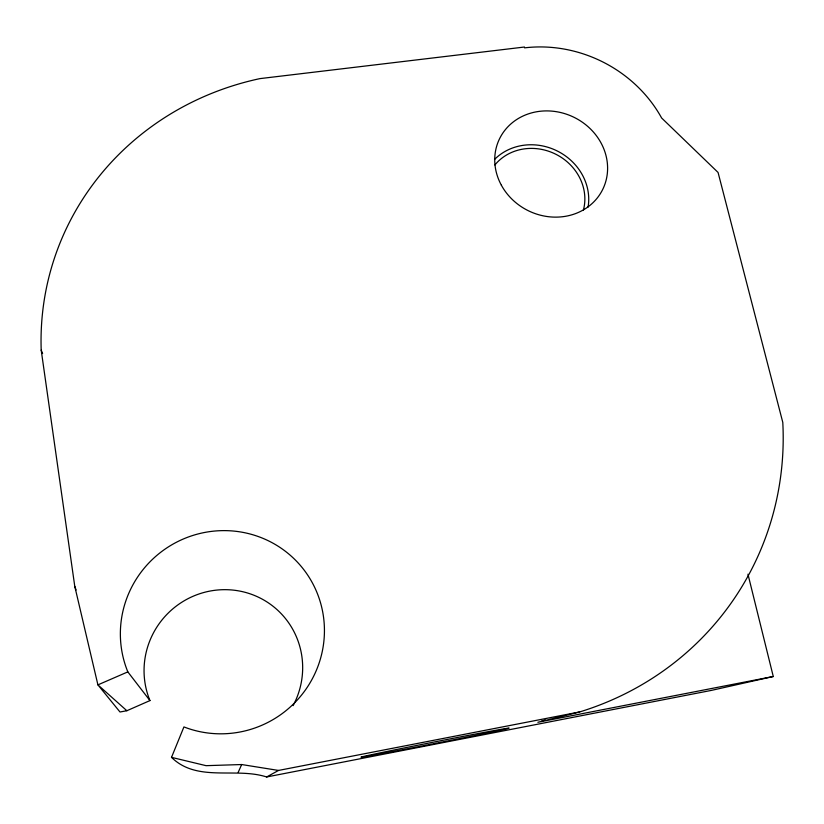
<?xml version="1.0" encoding="UTF-8"?>
<svg xmlns="http://www.w3.org/2000/svg" width="824" height="824" viewBox="0 0 824 824"><rect width="100%" height="100%" fill="white"/><g stroke="black" fill="none" stroke-linecap="round" stroke-linejoin="round"><path stroke-width="1.24" d="M773.273 676.504L711.421 690.388L266.667 776.97C235.52 766.938 197.173 782.635 171.516 757.359L183.927 726.923A102.66 100.971 -37.6 0 0 323.585 643.709A102.66 100.971 -37.6 0 0 209.389 531.665A102.66 100.971 -37.6 0 0 127.833 671.89L97.912 684.868L74.778 586.379L41.2 350.128A289.873 275.082 15 0 1 259.921 78.62L524.414 47.03L524.61 47.854A128.863 116.627 26.3 0 1 661.62 117.987L718.064 172.453L782.79 422.413A311.482 296.413 32.4 0 1 579.653 711.946L537.866 722.277L773.273 676.504L747.955 574.184M238.157 772.418L241.679 764.538L278.512 770.44L579.653 711.946M266.667 776.97L278.512 770.44M126.865 710.731L97.912 684.868L119.995 711.998L126.865 710.731L149.947 700.585A80.134 78.63 -48.1 0 1 227.651 589.716A80.134 78.63 -48.1 0 1 293.107 705.643M241.679 764.538L206.072 765.671L171.516 757.359M127.833 671.89L149.947 700.585M41.2 350.128L42.611 353.568M74.778 586.379L76.086 590.005M545.179 719.929A275.988 265.256 33.2 0 1 541.533 721.124M494.781 159.228A54.611 49.78 26.4 0 1 557.889 151.307A54.611 49.78 26.4 0 1 588.079 207.102M494.894 164.944A50.635 46.154 26.4 0 1 556.262 154.469A50.635 46.154 26.4 0 1 583.341 210.336M385.848 752.899A75.777 0.793 -11.1 0 0 507.708 728.55A75.777 0.793 -11.1 0 0 410.651 746.668A75.777 0.793 -11.1 0 0 385.848 752.899M501.373 185.215A57.464 51.994 26.3 0 0 599.058 195.607A57.464 51.994 26.3 0 0 553.059 111.24A57.464 51.994 26.3 0 0 501.373 185.215"/></g></svg>
